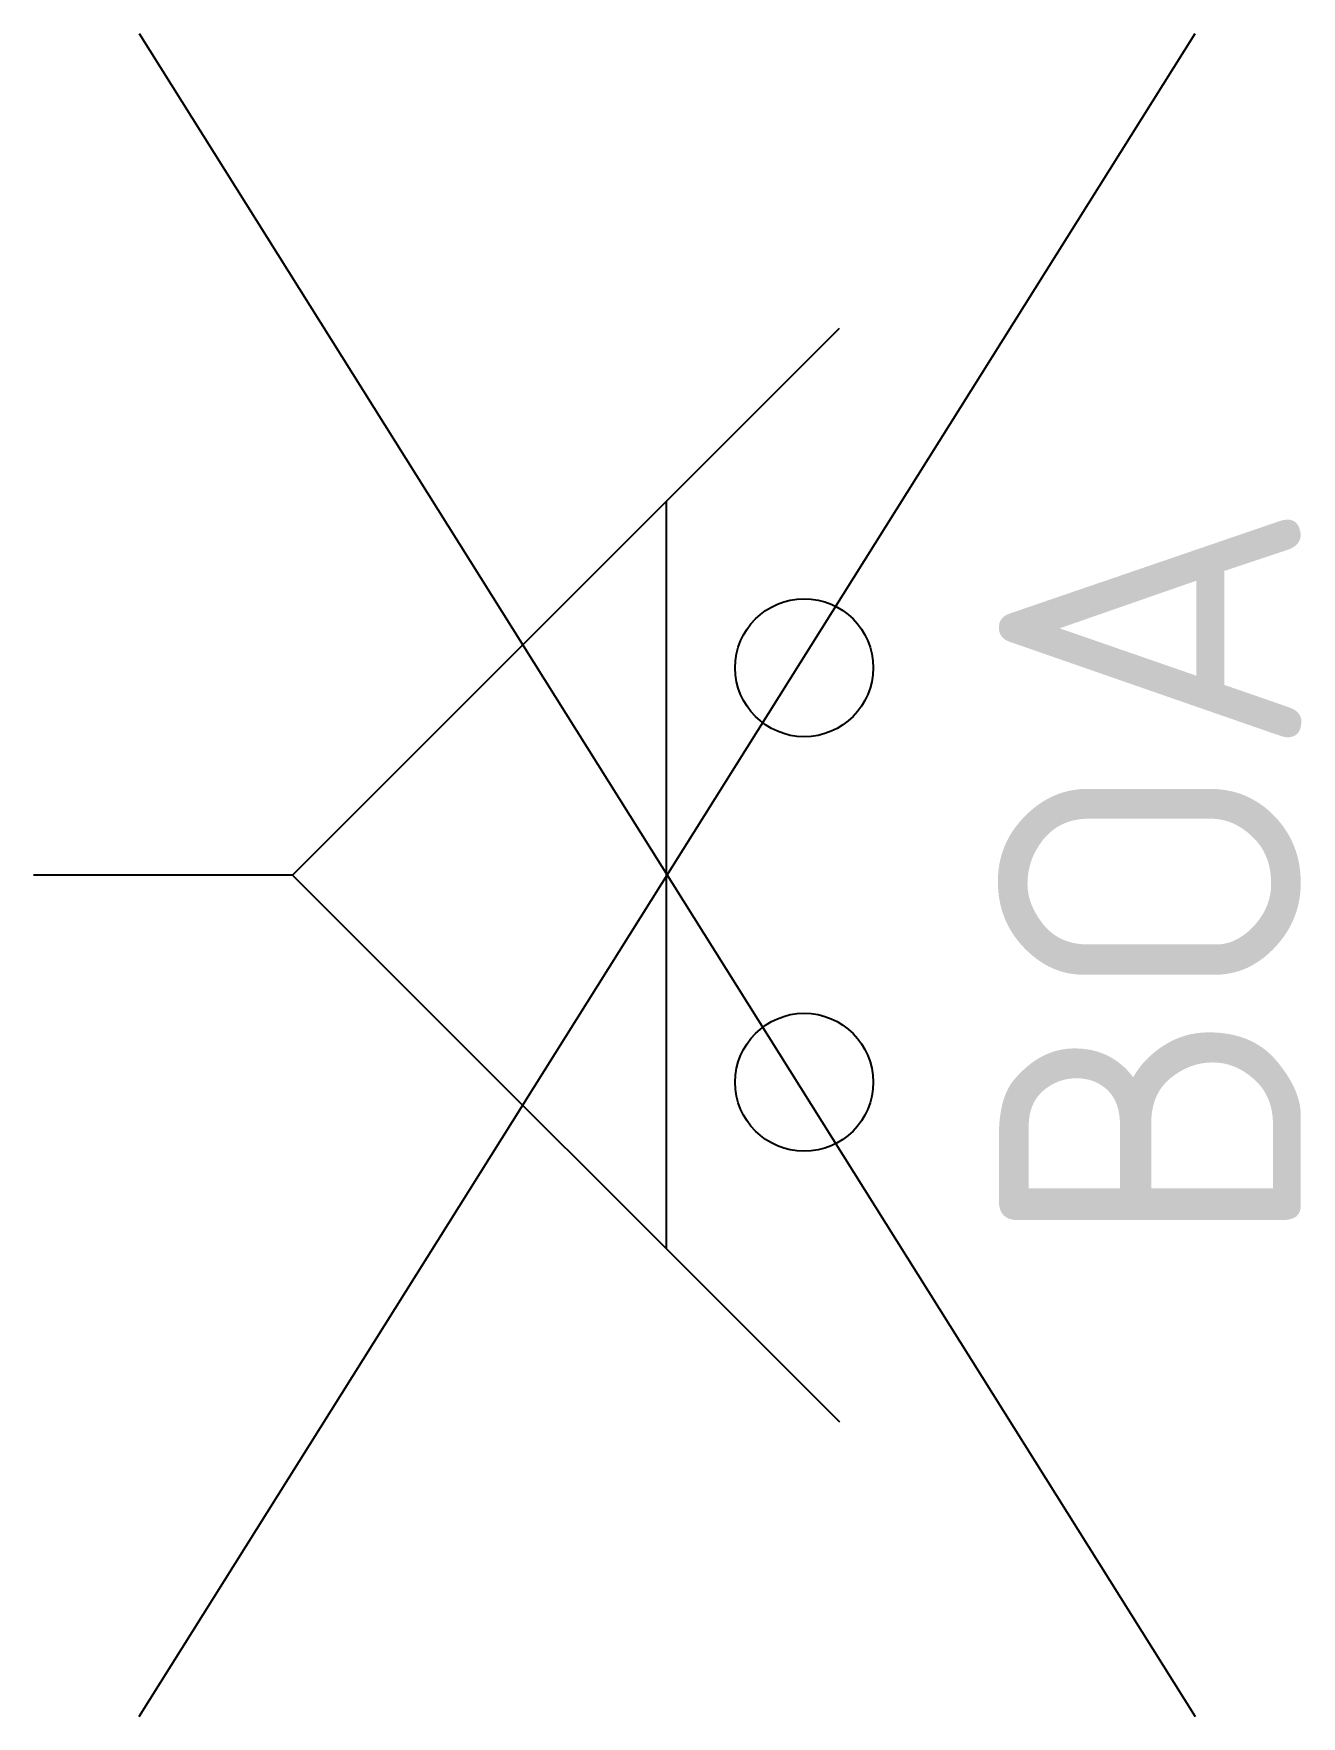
# Model space of a CAD drawing. Header units: metres. Extents: x 0 to 7.35, y -4.88 to 4.88.
import ezdxf
from ezdxf.enums import TextEntityAlignment as Align

# ---------------------------------------------------------------- set-up
doc = ezdxf.new("R2010")
doc.units = ezdxf.units.M
doc.styles.add('NLCS-ISO', font='NLCS-ISO.ttf')

msp = doc.modelspace()

# ---------------------------------------------------------------- linework, layer by layer
for p, q in [((0.6122, 4.8792), (6.7338, -4.8792)), ((0.6122, -4.8792), (6.7338, 4.8792)), ((1.5, 0), (4.6715, 3.1715)), ((3.6675, 2.1673), (3.6673, -2.1675)), ((1.5, 0), (0, 0)), ((1.5, 0), (4.6715, -3.1715))]:
    msp.add_line(p, q)
for centre in [(4.4674, 1.2018), (4.4674, -1.2018)]:
    msp.add_circle(centre, 0.4)

# ---------------------------------------------------------------- texts
at = {"style": 'NLCS-ISO'}
msp.add_text('BOA', height=1.75, rotation=90, dxfattribs=at).set_placement((6.471, 0), align=Align.MIDDLE_CENTER)

doc.saveas('drawing.dxf')
